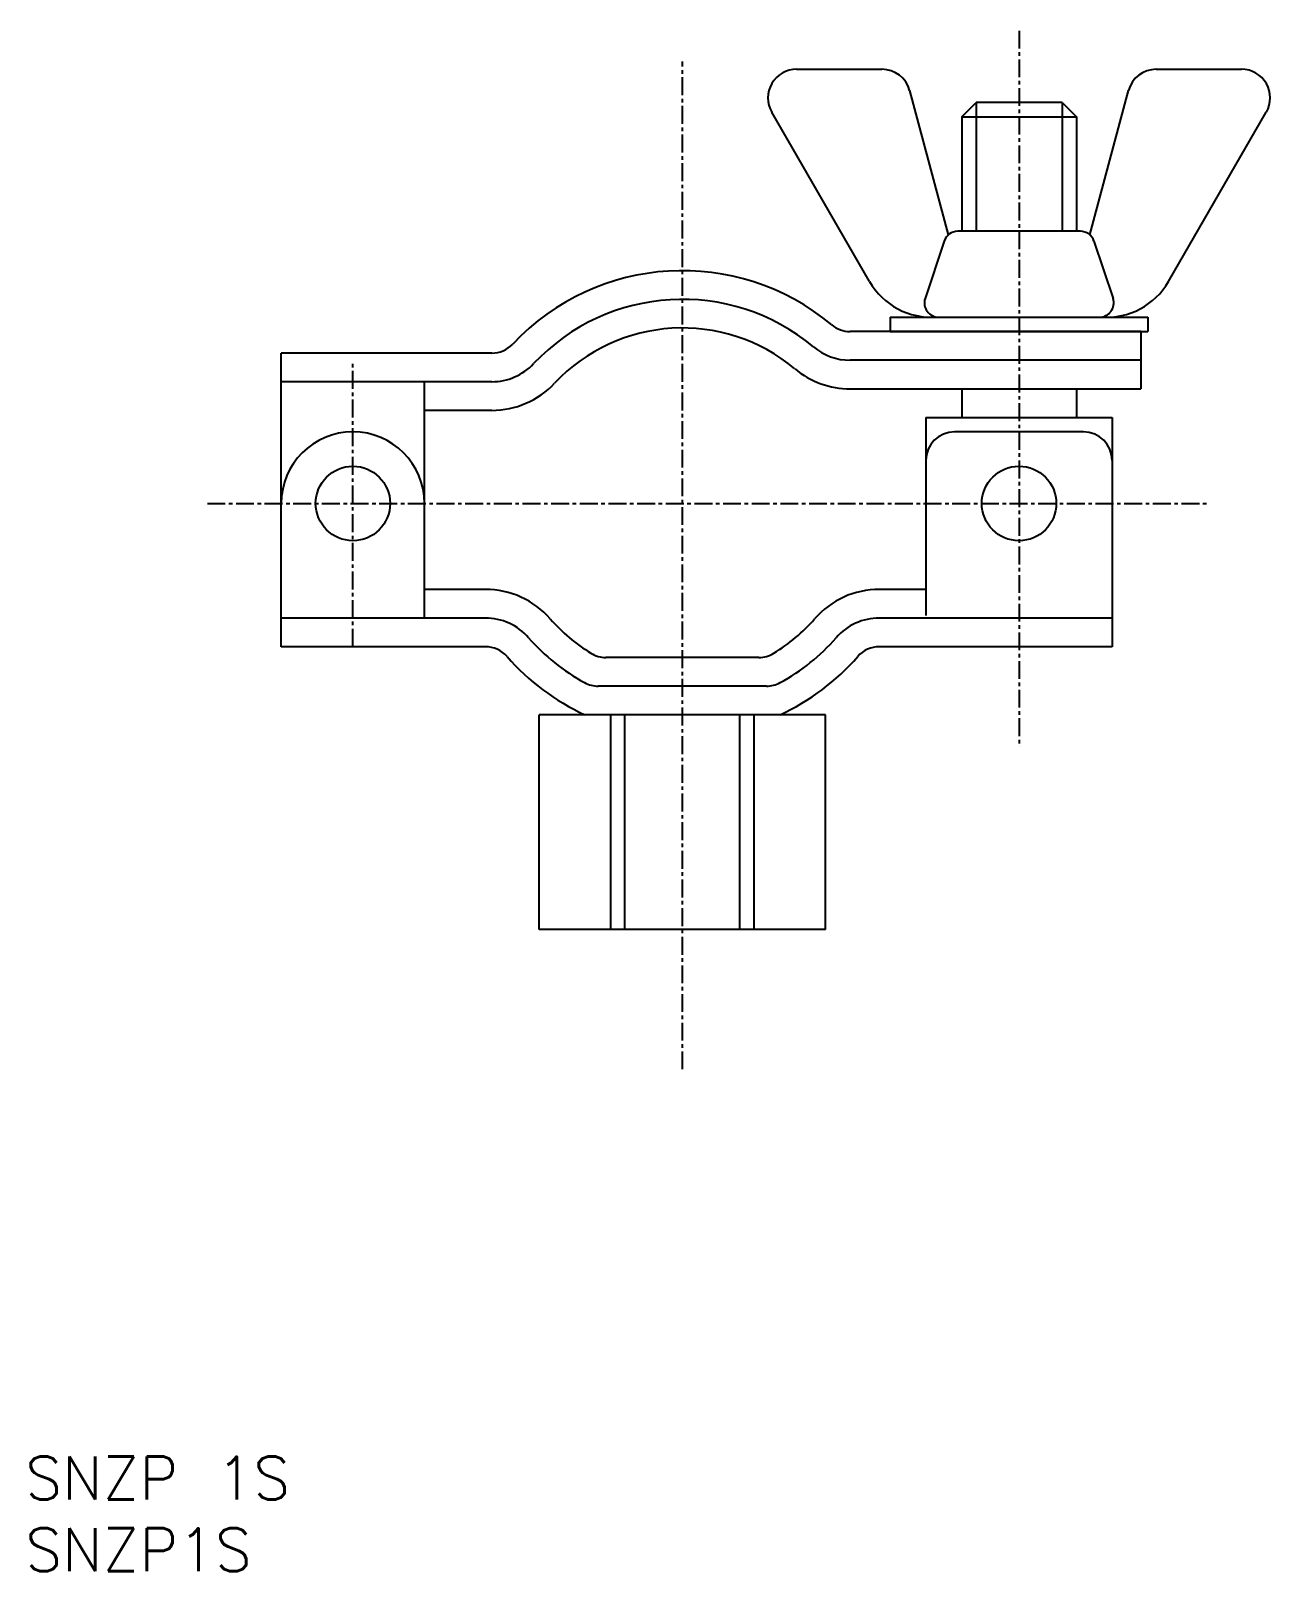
# Model space of a CAD drawing. Extents: x 0 to 87, y 0 to 108.
import ezdxf

# ---------------------------------------------------------------- set-up
doc = ezdxf.new("R2010")
doc.units = 0
doc.linetypes.add('CENTER', pattern=[2, 1.25, -0.25, 0.25, -0.25])
doc.layers.get('0').update_dxf_attribs({"linetype": 'CONTINUOUS'})
doc.layers.add('CENTER', color=1, linetype='CENTER')
doc.styles.get("Standard").update_dxf_attribs({"font": 'txt.shx'})

# ---------------------------------------------------------------- blocks, each defined once
blk = doc.blocks.new('*U7')
at = {"color": 7, "linetype": 'CONTINUOUS'}
blk.add_text('SNZP1S', height=3, dxfattribs=at).set_placement((0, 0))
blk = doc.blocks.new('*U8')
at = {"color": 7, "linetype": 'CONTINUOUS'}
blk.add_text('SNZP 1S', height=3, dxfattribs=at).set_placement((0, 5))

msp = doc.modelspace()

# ---------------------------------------------------------------- linework, layer by layer
at = {"color": 7, "linetype": 'CONTINUOUS'}
for p, q in [((53.84, 104.85), (59.8, 104.85)), ((78.94, 104.85), (84.9, 104.85)), ((64.44, 93.29), (61.74, 103.37)), ((74.3, 93.29), (77, 103.37)), ((65.37, 101.54), (66.37, 102.54)), ((72.37, 102.54), (66.37, 102.54)), ((72.37, 102.54), (73.37, 101.54)), ((58.93, 90.04), (52.11, 101.85)), ((65.37, 101.54), (73.37, 101.54)), ((65.37, 101.54), (65.37, 93.54)), ((73.37, 101.54), (73.37, 93.54)), ((79.81, 90.04), (86.63, 101.85)), ((64.14, 92.85), (62.81, 88.85)), ((73.65, 93.54), (65.09, 93.54)), ((74.6, 92.85), (75.93, 88.85)), ((60.37, 87.54), (78.37, 87.54)), ((60.37, 87.54), (60.37, 86.54)), ((78.37, 87.54), (78.37, 86.54)), ((77.87, 86.54), (57.58, 86.54)), ((60.37, 86.54), (78.37, 86.54)), ((77.87, 86.54), (77.87, 82.54)), ((32.57, 85.04), (17.87, 85.04)), ((17.87, 64.54), (17.87, 85.04)), ((77.87, 84.54), (57.58, 84.54)), ((32.57, 83.04), (17.87, 83.04)), ((27.87, 66.54), (27.87, 83.04)), ((57.58, 82.54), (77.87, 82.54)), ((65.37, 82.54), (65.37, 80.54)), ((73.37, 82.54), (73.37, 80.54)), ((32.57, 81.04), (27.87, 81.04)), ((62.87, 80.54), (62.87, 77.54)), ((62.87, 80.54), (75.87, 80.54)), ((75.87, 80.54), (75.87, 77.54)), ((73.87, 79.54), (64.87, 79.54)), ((62.87, 77.54), (62.87, 66.71)), ((75.87, 77.54), (75.87, 64.54)), ((32.12, 68.54), (27.87, 68.54)), ((62.87, 68.54), (59.62, 68.54)), ((32.12, 66.54), (17.87, 66.54)), ((75.87, 66.54), (59.62, 66.54)), ((32.12, 64.54), (17.87, 64.54)), ((75.87, 64.54), (59.62, 64.54)), ((51.21, 63.79), (40.53, 63.79)), ((51.74, 61.79), (40, 61.79)), ((35.87, 44.79), (35.87, 59.79)), ((55.87, 59.79), (35.87, 59.79)), ((41.86, 44.79), (41.86, 59.79)), ((49.88, 44.79), (49.88, 59.79)), ((55.87, 44.79), (55.87, 59.79)), ((55.87, 44.79), (35.87, 44.79))]:
    msp.add_line(p, q, dxfattribs=at)
at = {"color": 3}
for p, q in [((66.37, 102.54), (66.37, 93.54)), ((72.37, 102.54), (72.37, 93.54)), ((40.87, 44.79), (40.87, 59.79)), ((50.87, 44.79), (50.87, 59.79))]:
    msp.add_line(p, q, dxfattribs=at)
at = {"color": 7, "linetype": 'CONTINUOUS'}
for centre in [(22.87, 74.54), (69.37, 74.54)]:
    msp.add_circle(centre, 2.6, dxfattribs=at)
for centre, radius, start, end in [((53.84, 102.85), 2, 90, 210), ((59.8, 102.85), 2, 15, 90), ((78.94, 102.85), 2, 90, 165), ((84.9, 102.85), 2, 330, 90), ((65.09, 92.54), 1, 90, 161.5651), ((73.65, 92.54), 1, 18.4349, 90), ((45.87, 74.54), 16.25, 50.0963, 136.7698), ((63.26, 92.54), 5, 210, 273.9705), ((75.48, 92.54), 5, 266.0295, 330), ((45.87, 74.54), 14.25, 50.0963, 136.7698), ((63.76, 88.54), 1, 161.5651, 270), ((74.98, 88.54), 1, 270, 18.4349), ((45.87, 74.54), 12.25, 50.0963, 136.7698), ((57.58, 88.54), 2, 230.0963, 270), ((32.57, 87.04), 2, 270, 316.7698), ((57.58, 88.54), 4, 230.0963, 270), ((32.57, 87.04), 4, 270, 316.7698), ((57.58, 88.54), 6, 230.0963, 270), ((32.57, 87.04), 6, 270, 316.7698), ((22.87, 74.54), 5, 0, 180), ((64.87, 77.54), 2, 90, 180), ((73.87, 77.54), 2, 0, 90), ((32.12, 62.54), 6, 41.1121, 90), ((59.62, 62.54), 6, 90, 138.8879), ((32.12, 62.54), 4, 41.1121, 90), ((45.87, 74.54), 12.25, 221.1121, 238.6119), ((45.87, 74.54), 12.25, 301.3881, 318.8879), ((59.62, 62.54), 4, 90, 138.8879), ((32.12, 62.54), 2, 41.1121, 90), ((45.87, 74.54), 14.25, 221.1121, 241.3483), ((45.87, 74.54), 14.25, 298.6517, 318.8879), ((59.62, 62.54), 2, 90, 138.8879), ((45.87, 74.54), 16.25, 221.1121, 245.1884), ((40.53, 65.79), 2, 238.6119, 270), ((51.21, 65.79), 2, 270, 301.3881), ((45.87, 74.54), 16.25, 294.8116, 318.8879), ((40, 63.79), 2, 241.3483, 270), ((51.74, 63.79), 2, 270, 298.6517)]:
    msp.add_arc(centre, radius, start, end, dxfattribs=at)
at = {"layer": 'CENTER', "color": 1, "linetype": 'CENTER'}
for p, q in [((69.37, 107.54), (69.37, 57.54)), ((45.87, 35.04), (45.87, 105.4)), ((22.87, 64.54), (22.87, 84.54)), ((12.71, 74.54), (82.53, 74.54))]:
    msp.add_line(p, q, dxfattribs=at)

# ---------------------------------------------------------------- block references
at = {"color": 7, "linetype": 'CONTINUOUS'}
for name in ['*U8', '*U7']:
    msp.add_blockref(name, (0, 0), dxfattribs=at)

doc.saveas('drawing.dxf')
